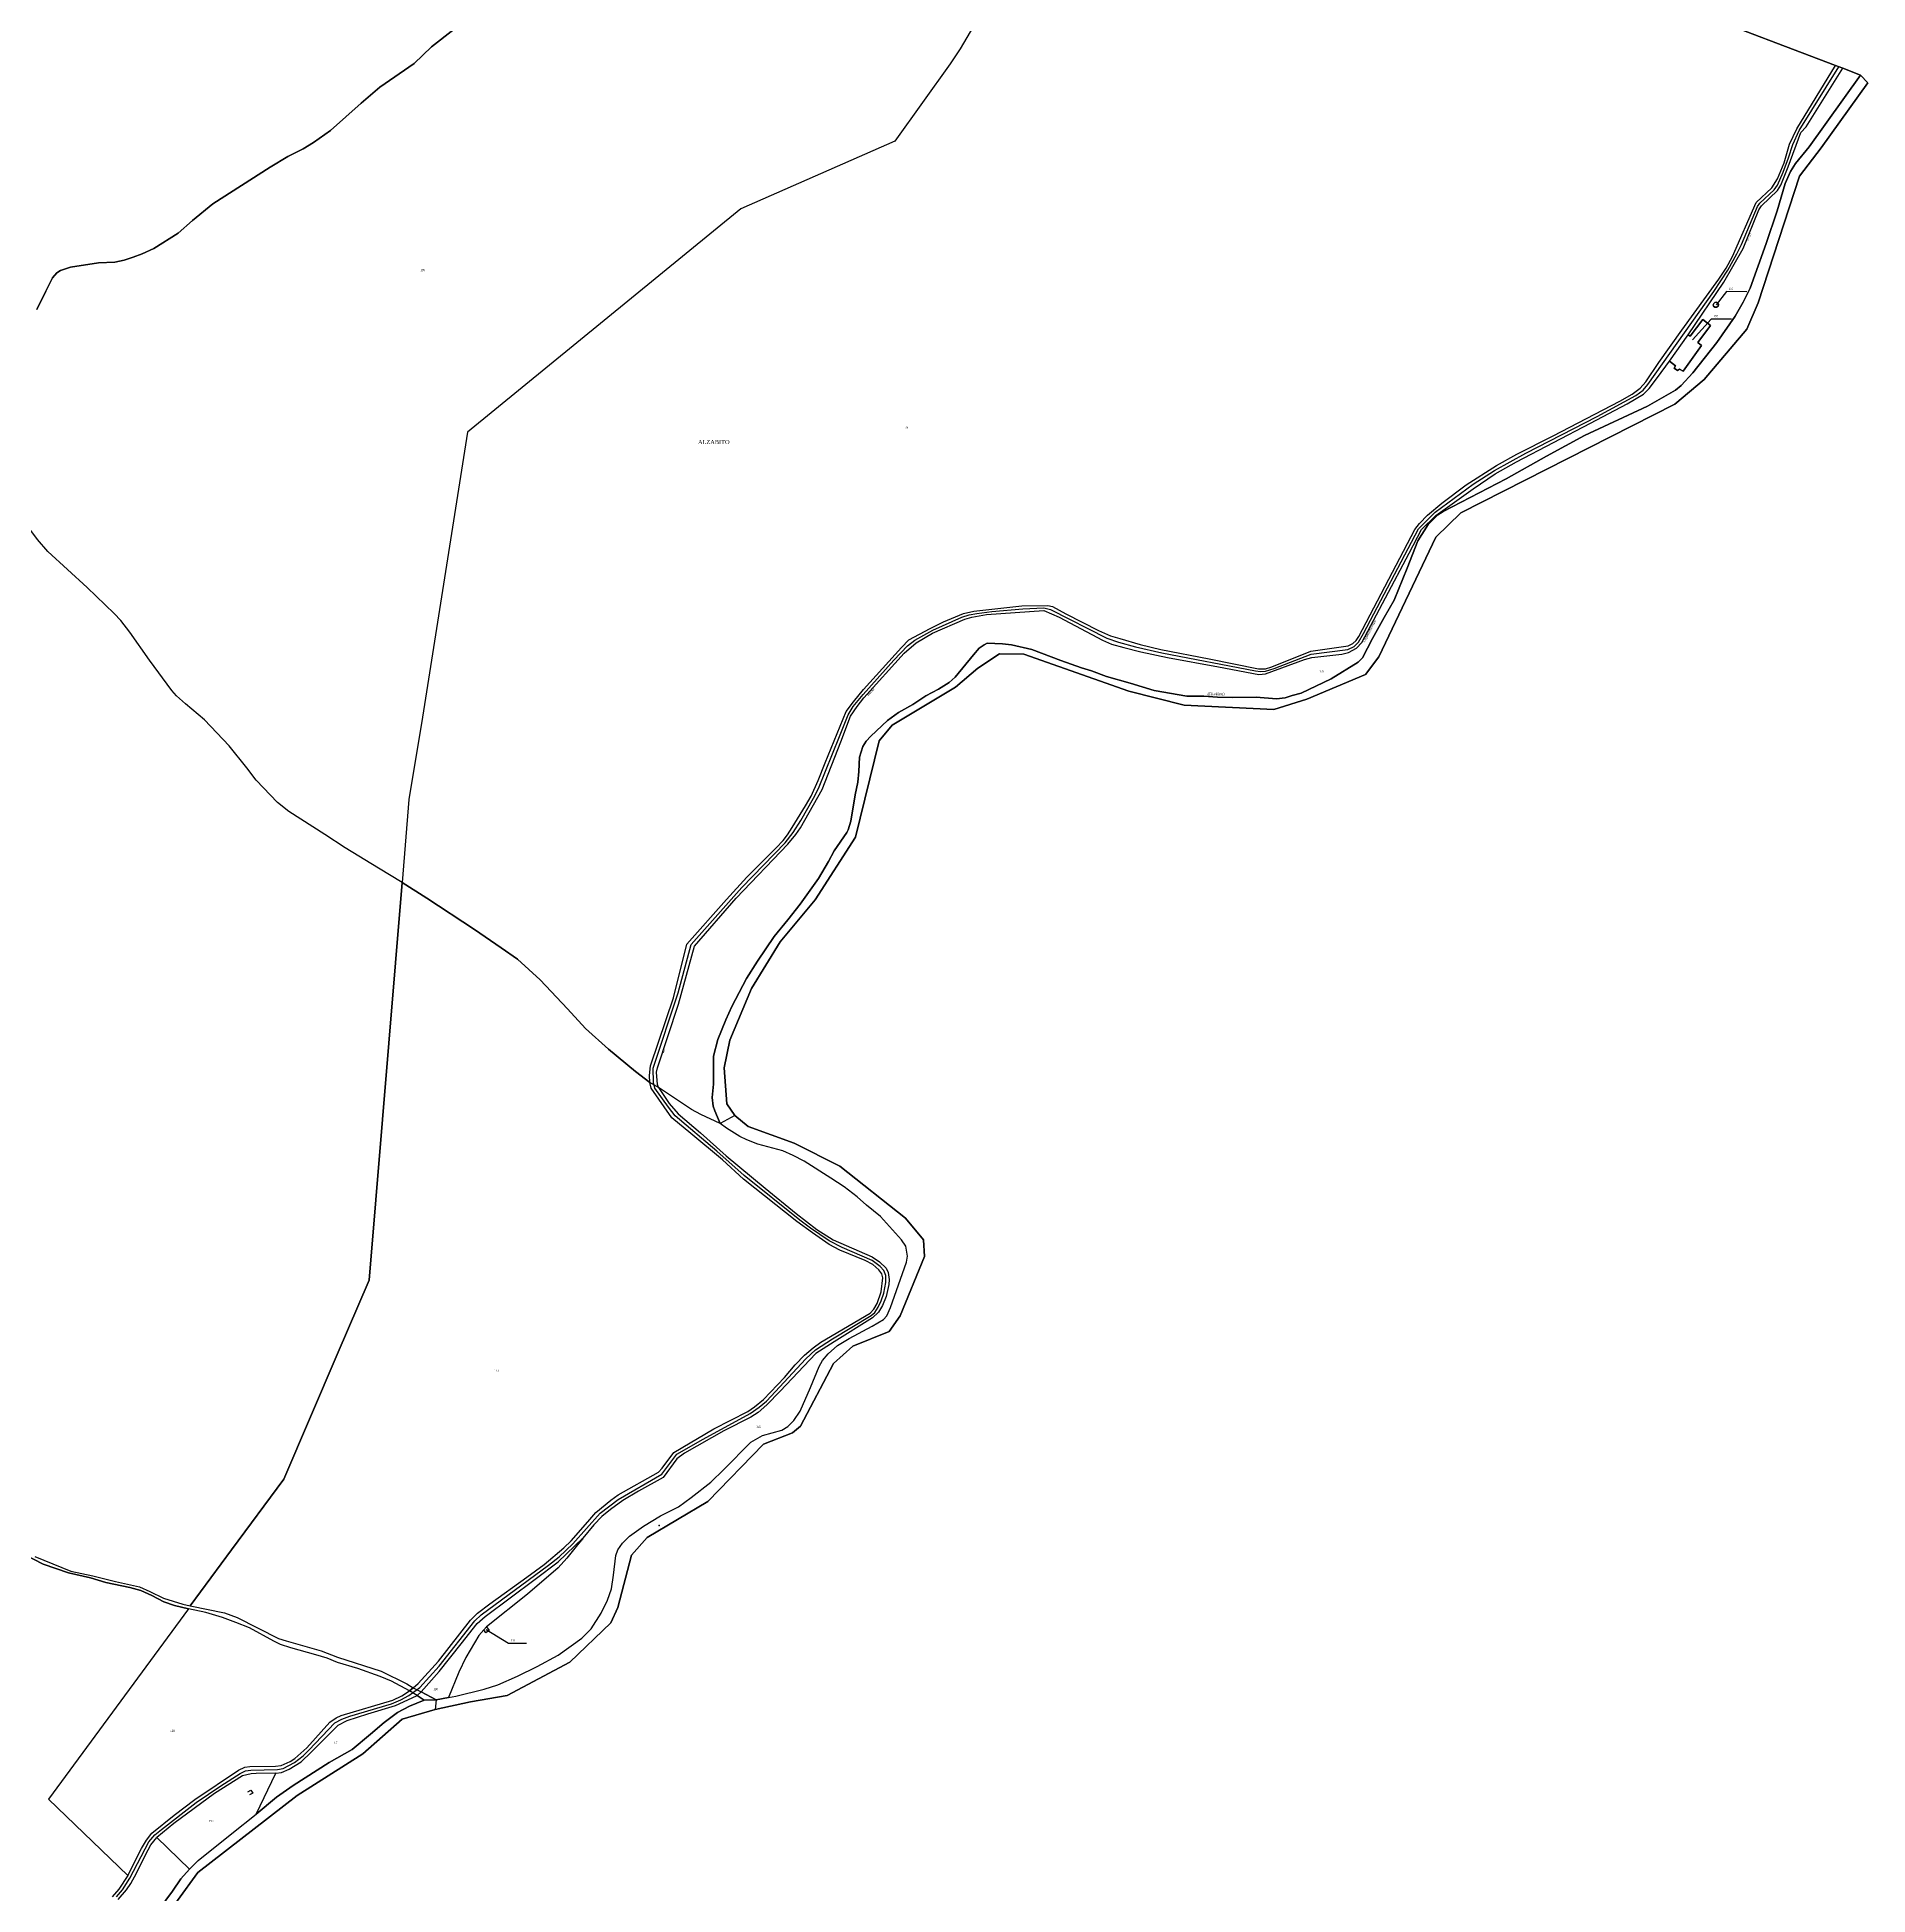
# Model space of a CAD drawing. Extents: x 1189447 to 1205702, y 6141591 to 6152844.
# Drawn here: x 1203930 to 1205702, y 6149988 to 6151785 of the extents above; entities that cross this region are included whole.
import ezdxf

# ---------------------------------------------------------------- set-up
doc = ezdxf.new("R2010")
doc.units = 0
doc.linetypes.add('CONTINU', pattern=[0])
doc.layers.get('0').update_dxf_attribs({"linetype": 'CONTINU'})
for name, color, linetype in [('1FLECHEFL', 7, 'CONTINU'), ('1LIEUDIT', 7, 'CONTINU'), ('1PARCELLE', 7, 'CONTINU'), ('1SECTION', 7, 'CONTINU'), ('1SUBDSECT', 7, 'CONTINU'), ('1TRONFLUV', 7, 'CONTINU'), ('1TROUPARCELLE', 7, 'CONTINU'), ('1ZONCOMM', 7, 'CONTINU'), ('3BATIDUR', 7, 'CONTINU'), ('3FISCLINE', 7, 'CONTINUOUS'), ('3FLECHEPAR', 7, 'CONTINU'), ('3LIEUDITTEX', 7, 'CONTINU'), ('3PARCELLETEX', 7, 'CONTINU'), ('3PONT', 7, 'CONTINU'), ('3TRONFLUVTEX', 7, 'CONTINU'), ('3ZONCOMMTEX', 7, 'CONTINU')]:
    doc.layers.add(name, color=color, linetype=linetype)
doc.styles.get("Standard").update_dxf_attribs({"font": 'Times New Roman'})

# ---------------------------------------------------------------- blocks, each defined once
blk = doc.blocks.new('FLECHRU1')
blk.add_point((0, 0))

msp = doc.modelspace()

# ---------------------------------------------------------------- linework, layer by layer
at = {"layer": '1LIEUDIT'}
for points in [[(1205534.59, 6151809.29), (1205670.36, 6151757.74), (1205677.59, 6151755.09), (1205694.48, 6151748.25), (1205701.75, 6151740.97), (1205656.54, 6151677.95), (1205635.51, 6151650.43), (1205595.62, 6151527.92), (1205584.74, 6151502.65), (1205543.43, 6151453.86), (1205515.02, 6151430.04), (1205307.69, 6151324.88), (1205283.7, 6151301.34), (1205228.43, 6151185.36), (1205215.52, 6151168.47), (1205158.9, 6151144.45), (1205126.95, 6151134.5), (1205040.22, 6151138.61), (1204986.38, 6151152.32), (1204884.96, 6151188), (1204861.4, 6151188.44), (1204840.28, 6151174.41), (1204818.81, 6151156.23), (1204757.63, 6151119.36), (1204744.93, 6151104.3), (1204722.03, 6151010.93), (1204682.9, 6150950.33), (1204649.05, 6150909.84), (1204621.37, 6150864.63), (1204600.35, 6150814.47), (1204594.91, 6150787.85), (1204597.35, 6150752.96), (1204605.22, 6150741.67), (1204591.02, 6150734.13), (1204591.02, 6150734.13), (1204572.42, 6150742.66), (1204563.35, 6150747.57), (1204531.37, 6150768.95), (1204523.07, 6150773.78), (1204508.99, 6150784.33), (1204482.84, 6150806.06), (1204460.77, 6150825.93), (1204443.37, 6150845.08), (1204416.9, 6150873.13), (1204394.74, 6150892.98), (1204379.23, 6150903.85), (1204353.16, 6150921.67), (1204307.25, 6150951.97), (1204283.39, 6150967.26), (1204260.49, 6150981.01), (1204228.17, 6151000.66), (1204208.53, 6151013.7), (1204173.73, 6151035.73), (1204162.66, 6151044.72), (1204141.97, 6151066.1), (1204132.97, 6151078.25), (1204115.9, 6151099.36), (1204091.99, 6151124.69), (1204073.65, 6151140.15), (1204064.94, 6151147.8), (1204060.37, 6151152.82), (1204038.75, 6151182.32), (1204019.7, 6151209.33), (1204011.1, 6151220.56), (1204004.47, 6151227.44), (1203978.39, 6151252.74), (1203940.21, 6151287.37), (1203930.51, 6151299), (1203908.72, 6151328.21)], [(1203929.6, 6151521.55), (1203938.35, 6151539.23), (1203944.93, 6151552.25), (1203949.08, 6151557.15), (1203952.7, 6151559.27), (1203962.21, 6151562.42), (1203989.44, 6151566.86), (1204005.34, 6151567.49), (1204014.18, 6151569.41), (1204022.82, 6151572.14), (1204031.65, 6151575.47), (1204042.95, 6151580.66), (1204066.62, 6151595.44), (1204080.35, 6151607.69), (1204100.14, 6151623.85), (1204155.53, 6151659.37), (1204172.61, 6151669.63), (1204187.38, 6151676.9), (1204197.55, 6151683.09), (1204213.82, 6151694.78), (1204243.74, 6151721.28), (1204261.55, 6151736.57), (1204295.02, 6151759.59), (1204311.51, 6151775.61), (1204333.56, 6151792.76)], [(1203927.78, 6150314.91), (1203962.7, 6150300.88), (1203983.94, 6150296.29), (1204005.81, 6150290.85), (1204029.16, 6150285.61), (1204039.22, 6150281.32), (1204052.32, 6150274.69), (1204071.06, 6150268.9), (1204078.24, 6150267.22), (1204111.49, 6150260.54), (1204123.43, 6150256.06), (1204163.45, 6150235.86), (1204170.87, 6150233.4), (1204204.91, 6150223.75), (1204220.73, 6150217.55), (1204263.08, 6150204.01), (1204287.79, 6150191.88), (1204293.87, 6150188.1), (1204301.68, 6150184.03), (1204316.33, 6150176.22), (1204316.33, 6150176.22), (1204315.06, 6150167.13), (1204349.48, 6150174.29), (1204384.76, 6150180.64), (1204445.42, 6150212.93), (1204485.3, 6150250.74), (1204491.97, 6150265.69), (1204505.1, 6150316.34), (1204520.3, 6150333.32), (1204579.24, 6150368.28), (1204632.91, 6150423.58), (1204661.1, 6150434.57), (1204668.93, 6150441), (1204700.72, 6150501.79), (1204719.33, 6150518.68), (1204754.68, 6150532.88), (1204765.31, 6150547.8), (1204788.86, 6150605.25), (1204787.74, 6150621.58), (1204770.31, 6150642.36), (1204706.76, 6150692.57), (1204662.49, 6150715.06), (1204617.98, 6150731.18), (1204605.22, 6150741.67), (1204591.02, 6150734.13), (1204572.42, 6150742.66), (1204563.35, 6150747.57), (1204531.37, 6150768.95), (1204523.07, 6150773.78), (1204508.99, 6150784.33), (1204482.84, 6150806.06), (1204460.77, 6150825.93), (1204443.37, 6150845.08), (1204416.9, 6150873.13), (1204394.74, 6150892.98), (1204379.23, 6150903.85), (1204353.16, 6150921.67), (1204307.25, 6150951.97), (1204283.39, 6150967.26), (1204260.49, 6150981.01), (1204228.17, 6151000.66), (1204208.53, 6151013.7), (1204173.73, 6151035.73), (1204162.66, 6151044.72), (1204141.97, 6151066.1), (1204132.97, 6151078.25), (1204115.9, 6151099.36), (1204091.99, 6151124.69), (1204073.65, 6151140.15), (1204064.94, 6151147.8), (1204060.37, 6151152.82), (1204038.75, 6151182.32), (1204019.7, 6151209.33), (1204011.1, 6151220.56), (1204004.47, 6151227.44), (1203978.39, 6151252.74), (1203940.21, 6151287.37), (1203930.51, 6151299), (1203908.72, 6151328.21)], [(1203927.78, 6150314.91), (1203962.7, 6150300.88), (1203983.94, 6150296.29), (1204005.81, 6150290.85), (1204029.16, 6150285.61), (1204039.22, 6150281.32), (1204052.32, 6150274.69), (1204071.06, 6150268.9), (1204078.24, 6150267.22), (1204111.49, 6150260.54), (1204123.43, 6150256.06), (1204163.45, 6150235.86), (1204170.87, 6150233.4), (1204204.91, 6150223.75), (1204220.73, 6150217.55), (1204263.08, 6150204.01), (1204287.79, 6150191.88), (1204293.87, 6150188.1), (1204301.68, 6150184.03), (1204316.33, 6150176.22), (1204316.33, 6150176.22), (1204315.06, 6150167.13), (1204283.25, 6150157.64), (1204245.06, 6150124.14), (1204181.77, 6150083.79), (1204085.47, 6150009.25), (1204046.08, 6149954.98)]]:
    msp.add_lwpolyline(points, dxfattribs=at)
at = {"layer": '1PARCELLE'}
for points in [[(1204968.94, 6152021.09), (1204823.14, 6151773.76), (1204813.72, 6151759.15), (1204760.09, 6151684.35), (1204611.11, 6151618.96), (1204346.46, 6151402.85), (1204302.83, 6151126.98), (1204289.81, 6151047.4), (1204283.39, 6150967.26), (1204260.49, 6150981.01), (1204228.17, 6151000.66), (1204208.53, 6151013.7), (1204173.73, 6151035.73), (1204162.66, 6151044.72), (1204141.97, 6151066.1), (1204132.97, 6151078.25), (1204115.9, 6151099.36), (1204091.99, 6151124.69), (1204073.65, 6151140.15), (1204064.94, 6151147.8), (1204060.37, 6151152.82), (1204038.75, 6151182.32), (1204019.7, 6151209.33), (1204011.1, 6151220.56), (1204004.47, 6151227.44), (1203978.39, 6151252.74), (1203940.21, 6151287.37), (1203930.51, 6151299), (1203908.72, 6151328.21)], [(1204968.94, 6152021.09), (1204823.14, 6151773.76), (1204813.72, 6151759.15), (1204760.09, 6151684.35), (1204611.11, 6151618.96), (1204346.46, 6151402.85), (1204302.83, 6151126.98), (1204289.81, 6151047.4), (1204283.39, 6150967.26), (1204307.25, 6150951.97), (1204353.16, 6150921.67), (1204379.23, 6150903.85), (1204394.74, 6150892.98), (1204416.9, 6150873.13), (1204443.37, 6150845.08), (1204460.77, 6150825.93), (1204482.84, 6150806.06), (1204508.99, 6150784.33), (1204523.07, 6150773.78), (1204522.57, 6150780.56), (1204523.69, 6150789.74), (1204531.35, 6150812.81), (1204545.86, 6150855.51), (1204558.93, 6150907.53), (1204597.07, 6150950.76), (1204616.89, 6150972.3), (1204645.15, 6151000.77), (1204651.91, 6151007.8), (1204656.16, 6151013.27), (1204660.87, 6151020.28), (1204673.63, 6151041.32), (1204678.99, 6151050.82), (1204685.72, 6151065.79), (1204692.68, 6151082.9), (1204712.88, 6151132.52), (1204720.01, 6151142), (1204729.87, 6151153.75), (1204766.44, 6151194.66), (1204773.76, 6151201.84), (1204794.17, 6151212.91), (1204807.09, 6151219.52), (1204826.39, 6151227.5), (1204836.66, 6151229.69), (1204859.74, 6151232.25), (1204883.02, 6151234.87), (1204908, 6151235.08), (1204912.67, 6151234.14), (1204925.66, 6151227.22), (1204957.28, 6151210.87), (1204968.9, 6151205.79), (1204977.7, 6151203.18), (1204997.46, 6151197.37), (1205017.64, 6151192.58), (1205064.2, 6151183.42), (1205111.95, 6151174), (1205118.72, 6151174.01), (1205124.79, 6151175.97), (1205162.6, 6151190.91), (1205198.71, 6151196.09), (1205203.45, 6151198.28), (1205206.46, 6151201.17), (1205209.25, 6151205.3), (1205263.46, 6151308.86), (1205267.93, 6151314.59), (1205275.58, 6151322.6), (1205289.38, 6151334.09), (1205312.9, 6151352.02), (1205342.27, 6151370.52), (1205362.06, 6151381.5), (1205397.05, 6151399.49), (1205461.74, 6151432.84), (1205473.7, 6151439.72), (1205481.35, 6151445.52), (1205486.79, 6151451.73), (1205499.43, 6151470.18), (1205521.83, 6151501.72), (1205557.5, 6151550.99), (1205564.49, 6151561.61), (1205570.84, 6151572.72), (1205593.51, 6151624.94), (1205608.89, 6151639.17), (1205614.34, 6151647.87), (1205620.67, 6151663.37), (1205625.81, 6151681.67), (1205633.09, 6151696.24), (1205670.36, 6151757.74), (1205534.59, 6151809.29)], [(1203929.6, 6151521.55), (1203938.35, 6151539.23), (1203944.93, 6151552.25), (1203949.08, 6151557.15), (1203952.7, 6151559.27), (1203962.21, 6151562.42), (1203989.44, 6151566.86), (1204005.34, 6151567.49), (1204014.18, 6151569.41), (1204022.82, 6151572.14), (1204031.65, 6151575.47), (1204042.95, 6151580.66), (1204066.62, 6151595.44), (1204080.35, 6151607.69), (1204100.14, 6151623.85), (1204155.53, 6151659.37), (1204172.61, 6151669.63), (1204187.38, 6151676.9), (1204197.55, 6151683.09), (1204213.82, 6151694.78), (1204243.74, 6151721.28), (1204261.55, 6151736.57), (1204295.02, 6151759.59), (1204311.51, 6151775.61), (1204333.56, 6151792.76)], [(1203927.78, 6150314.91), (1203962.7, 6150300.88), (1203983.94, 6150296.29), (1204005.81, 6150290.85), (1204029.16, 6150285.61), (1204039.22, 6150281.32), (1204052.32, 6150274.69), (1204071.06, 6150268.9), (1204078.24, 6150267.22), (1204118.18, 6150321.53), (1204168.62, 6150390.02), (1204220.47, 6150510.35), (1204251.41, 6150582.39), (1204283.39, 6150967.26), (1204283.39, 6150967.26), (1204260.49, 6150981.01), (1204228.17, 6151000.66), (1204208.53, 6151013.7), (1204173.73, 6151035.73), (1204162.66, 6151044.72), (1204141.97, 6151066.1), (1204132.97, 6151078.25), (1204115.9, 6151099.36), (1204091.99, 6151124.69), (1204073.65, 6151140.15), (1204064.94, 6151147.8), (1204060.37, 6151152.82), (1204038.75, 6151182.32), (1204019.7, 6151209.33), (1204011.1, 6151220.56), (1204004.47, 6151227.44), (1203978.39, 6151252.74), (1203940.21, 6151287.37), (1203930.51, 6151299), (1203908.72, 6151328.21)], [(1203917.01, 6150317.35), (1203935.96, 6150307.56), (1203960.33, 6150299.13), (1203981.51, 6150294.32), (1203996.34, 6150289.94), (1204019.57, 6150284.93), (1204030.25, 6150282.16), (1204040.9, 6150277.43), (1204052.6, 6150271.19), (1204062.83, 6150267.67), (1204076.49, 6150264.5), (1203941.16, 6150080.2), (1204017.64, 6150006.24), (1204009.14, 6149993.01), (1204002.56, 6149985.62)], [(1204008.53, 6149983.07), (1204016.4, 6149992.42), (1204020.65, 6149998.68), (1204026.29, 6150008.58), (1204034.84, 6150026.29), (1204040, 6150036.03), (1204045.69, 6150043.18), (1204045.69, 6150043.18), (1204077.4, 6150012.39), (1204069.05, 6150003.24), (1204060.94, 6149991.23), (1204048.23, 6149973.78)]]:
    msp.add_lwpolyline(points, dxfattribs=at)
for points in [[(1204572.42, 6150742.66), (1204563.35, 6150747.57), (1204531.37, 6150768.95), (1204530.37, 6150771.77), (1204529.52, 6150783.7), (1204530.24, 6150787.95), (1204550.67, 6150849.42), (1204566.3, 6150905.46), (1204606.36, 6150951.89), (1204656.4, 6151004.1), (1204664.23, 6151013.61), (1204668.63, 6151020.03), (1204689.85, 6151056.99), (1204707.69, 6151103.4), (1204717.24, 6151128.08), (1204723.57, 6151137.57), (1204730, 6151145.93), (1204769.13, 6151189.14), (1204780.67, 6151199.03), (1204796.68, 6151208.45), (1204827.73, 6151221.96), (1204834.55, 6151223.9), (1204848.71, 6151226.38), (1204904.29, 6151230.23), (1204919.06, 6151223.91), (1204960.99, 6151201.59), (1204969.74, 6151197.82), (1204981.8, 6151194.49), (1204997.99, 6151190.45), (1205023.99, 6151184.9), (1205073.24, 6151175.82), (1205112.22, 6151168.53), (1205118.8, 6151168.94), (1205156.64, 6151182.77), (1205163.66, 6151184.92), (1205192.62, 6151188.2), (1205199.18, 6151189.55), (1205206.93, 6151194.04), (1205211.97, 6151199.34), (1205257.94, 6151285.87), (1205269.66, 6151308.63), (1205283.72, 6151322.39), (1205319.68, 6151348.16), (1205341.01, 6151362.66), (1205361.77, 6151374.23), (1205433.2, 6151411.49), (1205468.94, 6151430.29), (1205484.69, 6151439.59), (1205489.98, 6151445.02), (1205498.03, 6151455.69), (1205509.7, 6151471.59), (1205515.46, 6151467.06), (1205514.39, 6151464.82), (1205517.47, 6151462.68), (1205519.51, 6151463.86), (1205523.02, 6151462.04), (1205540.79, 6151486.61), (1205537.35, 6151489.71), (1205549.35, 6151506.14), (1205541.93, 6151511.85), (1205529.87, 6151495.92), (1205527.92, 6151497.07), (1205562.41, 6151548.02), (1205580.95, 6151580.67), (1205596.08, 6151618.03), (1205598.86, 6151621.75), (1205614.25, 6151636.58), (1205617.47, 6151641.75), (1205624.5, 6151659.47), (1205637.01, 6151692.76), (1205641.9, 6151698.42), (1205677.59, 6151755.09), (1205694.48, 6151748.25), (1205645.1, 6151678.93), (1205631.77, 6151662.9), (1205626.84, 6151655.08), (1205621.75, 6151643.53), (1205613.93, 6151616.97), (1205603.2, 6151585.39), (1205587.73, 6151542.3), (1205581.2, 6151528.61), (1205573.35, 6151515.05), (1205555.64, 6151489.54), (1205532.42, 6151460.36), (1205520.96, 6151448.04), (1205515.66, 6151443.59), (1205488.52, 6151428.05), (1205427.55, 6151399.78), (1205390.89, 6151379.62), (1205351.75, 6151357.8), (1205290.6, 6151325.97), (1205285.52, 6151322.87), (1205276.25, 6151313.49), (1205266.14, 6151297.89), (1205255.92, 6151271.38), (1205243.47, 6151240.2), (1205233.58, 6151223.47), (1205222.42, 6151203.2), (1205212.69, 6151184.52), (1205208.32, 6151180.45), (1205182.19, 6151164.2), (1205153.43, 6151150.3), (1205144.59, 6151148.06), (1205137.69, 6151145.75), (1205129.52, 6151144.96), (1205109.63, 6151146.56), (1205086.45, 6151146.03), (1205072.37, 6151146.38), (1205058.99, 6151147.45), (1205042.81, 6151147.39), (1205010.95, 6151153.07), (1204987.69, 6151159.91), (1204964.85, 6151166.43), (1204950.49, 6151171.92), (1204940.77, 6151174.98), (1204920.66, 6151181.98), (1204892.5, 6151192.69), (1204873.14, 6151197.09), (1204864.16, 6151198.1), (1204849.46, 6151198.62), (1204846.38, 6151197.18), (1204841.81, 6151193.9), (1204836.23, 6151187.43), (1204818.44, 6151165.69), (1204812.68, 6151160.65), (1204802.27, 6151154.15), (1204790.09, 6151147.64), (1204777.59, 6151139.53), (1204763.67, 6151131.61), (1204752.9, 6151123.84), (1204736.72, 6151108.84), (1204732.43, 6151103.82), (1204729.02, 6151098.67), (1204725.93, 6151088.44), (1204725.21, 6151074.57), (1204724.41, 6151064.1), (1204721.8, 6151051.97), (1204717.39, 6151026.57), (1204715.03, 6151018.27), (1204713.67, 6151015.38), (1204701.46, 6150997.9), (1204695.72, 6150987.48), (1204686.17, 6150971.07), (1204668.59, 6150946.26), (1204656.4, 6150931.18), (1204643.32, 6150914.9), (1204627.05, 6150891.05), (1204616.58, 6150874.36), (1204602.35, 6150847.05), (1204596.48, 6150834.2), (1204588.79, 6150815.14), (1204584.6, 6150799.21), (1204584.48, 6150771.9), (1204583.42, 6150759.02), (1204584.26, 6150750.71), (1204585.73, 6150746.33), (1204591.02, 6150734.13), (1204572.42, 6150742.66)], [(1205553.6, 6151528.31), (1205552.54, 6151527.41), (1205552.17, 6151526.06), (1205552.48, 6151524.87), (1205553.58, 6151523.83), (1205555.17, 6151523.67), (1205556.82, 6151524.72), (1205557.13, 6151526.4), (1205556.38, 6151527.89), (1205555.09, 6151528.54), (1205553.6, 6151528.31)], [(1205527.92, 6151497.07), (1205529.87, 6151495.92), (1205541.93, 6151511.85), (1205549.35, 6151506.14), (1205537.35, 6151489.71), (1205540.79, 6151486.61), (1205523.02, 6151462.04), (1205519.51, 6151463.86), (1205517.47, 6151462.68), (1205514.39, 6151464.82), (1205515.46, 6151467.06), (1205509.7, 6151471.59), (1205527.92, 6151497.07)], [(1204283.39, 6150967.26), (1204251.41, 6150582.39), (1204220.47, 6150510.35), (1204168.62, 6150390.02), (1204118.18, 6150321.53), (1204078.24, 6150267.22), (1204111.49, 6150260.54), (1204123.43, 6150256.06), (1204163.45, 6150235.86), (1204170.87, 6150233.4), (1204204.91, 6150223.75), (1204220.73, 6150217.55), (1204263.08, 6150204.01), (1204287.79, 6150191.88), (1204293.87, 6150188.1), (1204298.64, 6150192.2), (1204318.54, 6150213.76), (1204349.44, 6150253.55), (1204356.05, 6150260.24), (1204368.02, 6150269.32), (1204403.99, 6150295.04), (1204420.71, 6150307.15), (1204439.58, 6150323.54), (1204446.83, 6150330.34), (1204463.11, 6150348.62), (1204470.85, 6150357.76), (1204485.2, 6150369.4), (1204492.38, 6150374.59), (1204531.48, 6150396.65), (1204534.93, 6150400.47), (1204546.28, 6150415.78), (1204585.01, 6150438.47), (1204617.66, 6150455.35), (1204624.32, 6150459.83), (1204632.99, 6150466.79), (1204653.22, 6150488.12), (1204663.72, 6150500.47), (1204672.75, 6150509.75), (1204680.96, 6150516.89), (1204688.39, 6150522.33), (1204736.09, 6150550.4), (1204739.82, 6150554.22), (1204742.86, 6150559.82), (1204746.91, 6150571), (1204748.46, 6150584.54), (1204747.51, 6150588.65), (1204744.72, 6150592.43), (1204738.8, 6150597.41), (1204731.48, 6150601.3), (1204706.91, 6150611.36), (1204696.56, 6150617.04), (1204680.42, 6150628.07), (1204665.13, 6150639.26), (1204613.64, 6150680.19), (1204593.44, 6150698.77), (1204562.69, 6150724.46), (1204544.4, 6150739.5), (1204524.13, 6150768.28), (1204523.07, 6150773.78), (1204508.99, 6150784.33), (1204482.84, 6150806.06), (1204460.77, 6150825.93), (1204443.37, 6150845.08), (1204416.9, 6150873.13), (1204394.74, 6150892.98), (1204379.23, 6150903.85), (1204353.16, 6150921.67), (1204307.25, 6150951.97), (1204283.39, 6150967.26)], [(1204362.27, 6150244.2), (1204357.55, 6150238.51), (1204344.9, 6150217.26), (1204338.15, 6150202.99), (1204328.13, 6150178.58), (1204335.12, 6150179.94), (1204362.61, 6150186.78), (1204375.81, 6150190.87), (1204394.82, 6150199.15), (1204414.01, 6150208.48), (1204434.37, 6150219.6), (1204457.05, 6150236.16), (1204466.24, 6150245.08), (1204475.87, 6150260.31), (1204482.04, 6150272.65), (1204485.71, 6150283.8), (1204487.7, 6150296.86), (1204490.01, 6150316.16), (1204492.03, 6150321.61), (1204496.47, 6150327.92), (1204503.26, 6150334.69), (1204516.69, 6150344.36), (1204533.22, 6150354.45), (1204550.62, 6150363.15), (1204562.89, 6150372.04), (1204582, 6150387.12), (1204594.7, 6150399.21), (1204620.8, 6150425.79), (1204631.88, 6150432.08), (1204650.79, 6150437.33), (1204656.56, 6150440.66), (1204662.35, 6150446.68), (1204668.59, 6150455.51), (1204678.61, 6150478.67), (1204686.75, 6150498.73), (1204689.92, 6150504.76), (1204695.61, 6150511.13), (1204704.7, 6150519.32), (1204715.72, 6150526.04), (1204738.09, 6150537.91), (1204749.19, 6150544.42), (1204752.46, 6150548.04), (1204755.96, 6150556.1), (1204771.27, 6150599.66), (1204772.27, 6150605.74), (1204770.56, 6150615.18), (1204766.68, 6150621.46), (1204746.23, 6150643.93), (1204732.7, 6150654.87), (1204723.69, 6150662.93), (1204711.16, 6150672.6), (1204698.18, 6150680.94), (1204672.46, 6150697.41), (1204661.68, 6150703.16), (1204651.64, 6150707.42), (1204627.46, 6150713.87), (1204616.8, 6150718.14), (1204610.07, 6150721.35), (1204597.14, 6150729.61), (1204591.02, 6150734.13), (1204572.42, 6150742.66), (1204563.35, 6150747.57), (1204531.37, 6150768.95), (1204534.47, 6150763.95), (1204541.81, 6150753.48), (1204550.29, 6150743.33), (1204571.92, 6150725.1), (1204596.81, 6150702.61), (1204634.47, 6150671.53), (1204664.58, 6150646.79), (1204684.7, 6150631.51), (1204700.43, 6150621.43), (1204738.11, 6150604.96), (1204745.18, 6150599.98), (1204751.71, 6150594.14), (1204753.56, 6150589.72), (1204754.57, 6150583.19), (1204754.4, 6150578.19), (1204751.63, 6150566.58), (1204748.14, 6150557.76), (1204744.29, 6150551.45), (1204738.59, 6150545.98), (1204701.46, 6150522.88), (1204683.6, 6150511.36), (1204648.95, 6150475.13), (1204636.08, 6150461.76), (1204627.71, 6150454.33), (1204620.78, 6150449.82), (1204594.7, 6150436.53), (1204556.55, 6150414.95), (1204549.08, 6150409.48), (1204535.93, 6150391.41), (1204511.95, 6150378.26), (1204496.88, 6150369.21), (1204484.75, 6150360.5), (1204476.66, 6150353.75), (1204468.91, 6150345.63), (1204458.08, 6150332.76), (1204442.68, 6150313.53), (1204434.2, 6150303.93), (1204404.49, 6150278.68), (1204364.99, 6150246.94), (1204367.38, 6150243.36), (1204364.1, 6150241.3), (1204362.27, 6150244.2)], [(1204362.27, 6150244.2), (1204357.55, 6150238.51), (1204344.9, 6150217.26), (1204338.15, 6150202.99), (1204328.13, 6150178.58), (1204316.33, 6150176.22), (1204301.68, 6150184.03), (1204319.13, 6150203.72), (1204340.37, 6150230.66), (1204355.98, 6150250.2), (1204363.65, 6150257.14), (1204411.93, 6150293.06), (1204434.09, 6150309.78), (1204458.08, 6150332.76), (1204442.68, 6150313.53), (1204434.2, 6150303.93), (1204404.49, 6150278.68), (1204364.99, 6150246.94), (1204362.27, 6150244.2)], [(1204076.49, 6150264.5), (1203941.16, 6150080.2), (1204017.64, 6150006.24), (1204031.16, 6150032.51), (1204035.69, 6150040.51), (1204041.08, 6150047.28), (1204062.58, 6150064.63), (1204082.63, 6150079.92), (1204124.96, 6150108.32), (1204131.1, 6150111.23), (1204135.94, 6150111.89), (1204160.77, 6150112.04), (1204166.1, 6150112.83), (1204174.79, 6150116.69), (1204179.32, 6150119.46), (1204191.06, 6150129.78), (1204213.24, 6150154.61), (1204219.55, 6150159.05), (1204224.3, 6150161.11), (1204274.15, 6150176.09), (1204282.85, 6150180.23), (1204290.3, 6150184.92), (1204272.84, 6150194.26), (1204261.87, 6150198.84), (1204240.33, 6150206.83), (1204220.67, 6150212.62), (1204210.6, 6150216.52), (1204199.68, 6150220.05), (1204175.38, 6150226.55), (1204165.5, 6150229.94), (1204159.16, 6150233.07), (1204135.47, 6150245.88), (1204122.44, 6150251.24), (1204109.29, 6150255.98), (1204093.27, 6150260.93), (1204076.49, 6150264.5)], [(1204362.27, 6150244.2), (1204364.99, 6150246.94), (1204367.38, 6150243.36), (1204364.1, 6150241.3), (1204362.27, 6150244.2)], [(1204141.97, 6150065.66), (1204161.1, 6150105.35), (1204166.43, 6150106.16), (1204174.06, 6150109.33), (1204185.37, 6150116.36), (1204195.24, 6150125.59), (1204221.27, 6150151.93), (1204229.93, 6150156.44), (1204250.18, 6150162.69), (1204276.92, 6150170.94), (1204288.86, 6150176.4), (1204297.76, 6150180.7), (1204304.67, 6150176), (1204290.37, 6150170.18), (1204278.91, 6150164.04), (1204265.8, 6150154.38), (1204252.6, 6150143.11), (1204234.73, 6150128.41), (1204212.68, 6150115.86), (1204177.88, 6150093.43), (1204161.8, 6150082.21), (1204141.97, 6150065.66)], [(1204045.69, 6150043.18), (1204077.4, 6150012.39), (1204085.92, 6150021.06), (1204118.54, 6150047.01), (1204141.97, 6150065.66), (1204161.1, 6150105.35), (1204141.92, 6150105.21), (1204137.25, 6150104.83), (1204128.81, 6150102.71), (1204101.55, 6150085.85), (1204062.29, 6150056.61), (1204045.69, 6150043.18)]]:
    msp.add_lwpolyline(points, close=True, dxfattribs=at)
at = {"layer": '1SECTION'}
msp.add_lwpolyline([(1204046.08, 6149954.98), (1204085.47, 6150009.25), (1204181.77, 6150083.79), (1204245.06, 6150124.14), (1204283.25, 6150157.64), (1204315.06, 6150167.13), (1204349.48, 6150174.29), (1204384.76, 6150180.64), (1204445.42, 6150212.93), (1204485.3, 6150250.74), (1204491.97, 6150265.69), (1204505.1, 6150316.34), (1204520.3, 6150333.32), (1204579.24, 6150368.28), (1204632.91, 6150423.58), (1204661.1, 6150434.57), (1204668.93, 6150441), (1204700.72, 6150501.79), (1204719.33, 6150518.68), (1204754.68, 6150532.88), (1204765.31, 6150547.8), (1204788.86, 6150605.25), (1204787.74, 6150621.58), (1204770.31, 6150642.36), (1204706.76, 6150692.57), (1204662.49, 6150715.06), (1204617.98, 6150731.18), (1204605.22, 6150741.67), (1204597.35, 6150752.96), (1204594.91, 6150787.85), (1204600.35, 6150814.47), (1204621.37, 6150864.63), (1204649.05, 6150909.84), (1204682.9, 6150950.33), (1204722.03, 6151010.93), (1204744.93, 6151104.3), (1204757.63, 6151119.36), (1204818.81, 6151156.23), (1204840.28, 6151174.41), (1204861.4, 6151188.44), (1204884.96, 6151188), (1204986.38, 6151152.32), (1205040.22, 6151138.61), (1205126.95, 6151134.5), (1205158.9, 6151144.45), (1205215.52, 6151168.47), (1205228.43, 6151185.36), (1205283.7, 6151301.34), (1205307.69, 6151324.88), (1205515.02, 6151430.04), (1205543.43, 6151453.86), (1205584.74, 6151502.65), (1205595.62, 6151527.92), (1205635.51, 6151650.43), (1205656.54, 6151677.95), (1205701.75, 6151740.97), (1205694.48, 6151748.25), (1205677.59, 6151755.09), (1205670.36, 6151757.74), (1205534.59, 6151809.29)], dxfattribs=at)
at = {"layer": '1SUBDSECT'}
for points in [[(1204046.08, 6149954.98), (1204085.47, 6150009.25), (1204181.77, 6150083.79), (1204245.06, 6150124.14), (1204283.25, 6150157.64), (1204315.06, 6150167.13), (1204349.48, 6150174.29), (1204384.76, 6150180.64), (1204445.42, 6150212.93), (1204485.3, 6150250.74), (1204491.97, 6150265.69), (1204505.1, 6150316.34), (1204520.3, 6150333.32), (1204579.24, 6150368.28), (1204632.91, 6150423.58), (1204661.1, 6150434.57), (1204668.93, 6150441), (1204700.72, 6150501.79), (1204719.33, 6150518.68), (1204754.68, 6150532.88), (1204765.31, 6150547.8), (1204788.86, 6150605.25), (1204787.74, 6150621.58), (1204770.31, 6150642.36), (1204706.76, 6150692.57), (1204662.49, 6150715.06), (1204617.98, 6150731.18), (1204605.22, 6150741.67), (1204597.35, 6150752.96), (1204594.91, 6150787.85), (1204600.35, 6150814.47), (1204621.37, 6150864.63), (1204649.05, 6150909.84), (1204682.9, 6150950.33), (1204722.03, 6151010.93), (1204744.93, 6151104.3), (1204757.63, 6151119.36), (1204818.81, 6151156.23), (1204840.28, 6151174.41), (1204861.4, 6151188.44), (1204884.96, 6151188), (1204986.38, 6151152.32), (1205040.22, 6151138.61), (1205126.95, 6151134.5), (1205158.9, 6151144.45), (1205215.52, 6151168.47), (1205228.43, 6151185.36), (1205283.7, 6151301.34), (1205307.69, 6151324.88), (1205515.02, 6151430.04), (1205543.43, 6151453.86), (1205584.74, 6151502.65), (1205595.62, 6151527.92), (1205635.51, 6151650.43), (1205656.54, 6151677.95), (1205701.75, 6151740.97), (1205694.48, 6151748.25), (1205677.59, 6151755.09), (1205670.36, 6151757.74), (1205534.59, 6151809.29)], [(1204333.56, 6151792.76), (1204311.51, 6151775.61), (1204295.02, 6151759.59), (1204261.55, 6151736.57), (1204243.74, 6151721.28), (1204213.82, 6151694.78), (1204197.55, 6151683.09), (1204187.38, 6151676.9), (1204172.61, 6151669.63), (1204155.53, 6151659.37), (1204100.14, 6151623.85), (1204080.35, 6151607.69), (1204066.62, 6151595.44), (1204042.95, 6151580.66), (1204031.65, 6151575.47), (1204022.82, 6151572.14), (1204014.18, 6151569.41), (1204005.34, 6151567.49), (1203989.44, 6151566.86), (1203962.21, 6151562.42), (1203952.7, 6151559.27), (1203949.08, 6151557.15), (1203944.93, 6151552.25), (1203938.35, 6151539.23), (1203929.6, 6151521.55)]]:
    msp.add_lwpolyline(points, dxfattribs=at)
at = {"layer": '1TRONFLUV'}
for points in [[(1204048.23, 6149973.78), (1204060.94, 6149991.23), (1204069.05, 6150003.24), (1204077.4, 6150012.39), (1204085.92, 6150021.06), (1204118.54, 6150047.01), (1204141.97, 6150065.66), (1204161.8, 6150082.21), (1204177.88, 6150093.43), (1204212.68, 6150115.86), (1204234.73, 6150128.41), (1204252.6, 6150143.11), (1204265.8, 6150154.38), (1204278.91, 6150164.04), (1204290.37, 6150170.18), (1204304.67, 6150176), (1204316.33, 6150176.22), (1204316.33, 6150176.22), (1204328.13, 6150178.58), (1204335.12, 6150179.94), (1204362.61, 6150186.78), (1204375.81, 6150190.87), (1204394.82, 6150199.15), (1204414.01, 6150208.48), (1204434.37, 6150219.6), (1204457.05, 6150236.16), (1204466.24, 6150245.08), (1204475.87, 6150260.31), (1204482.04, 6150272.65), (1204485.71, 6150283.8), (1204487.7, 6150296.86), (1204490.01, 6150316.16), (1204492.03, 6150321.61), (1204496.47, 6150327.92), (1204503.26, 6150334.69), (1204516.69, 6150344.36), (1204533.22, 6150354.45), (1204550.62, 6150363.15), (1204562.89, 6150372.04), (1204582, 6150387.12), (1204594.7, 6150399.21), (1204620.8, 6150425.79), (1204631.88, 6150432.08), (1204650.79, 6150437.33), (1204656.56, 6150440.66), (1204662.35, 6150446.68), (1204668.59, 6150455.51), (1204678.61, 6150478.67), (1204686.75, 6150498.73), (1204689.92, 6150504.76), (1204695.61, 6150511.13), (1204704.7, 6150519.32), (1204715.72, 6150526.04), (1204738.09, 6150537.91), (1204749.19, 6150544.42), (1204752.46, 6150548.04), (1204755.96, 6150556.1), (1204771.27, 6150599.66), (1204772.27, 6150605.74), (1204770.56, 6150615.18), (1204766.68, 6150621.46), (1204746.23, 6150643.93), (1204732.7, 6150654.87), (1204723.69, 6150662.93), (1204711.16, 6150672.6), (1204698.18, 6150680.94), (1204672.46, 6150697.41), (1204661.68, 6150703.16), (1204651.64, 6150707.42), (1204627.46, 6150713.87), (1204616.8, 6150718.14), (1204610.07, 6150721.35), (1204597.14, 6150729.61), (1204591.02, 6150734.13), (1204585.73, 6150746.33), (1204584.26, 6150750.71), (1204583.42, 6150759.02), (1204584.48, 6150771.9), (1204584.6, 6150799.21), (1204588.79, 6150815.14), (1204596.48, 6150834.2), (1204602.35, 6150847.05), (1204616.58, 6150874.36), (1204627.05, 6150891.05), (1204643.32, 6150914.9), (1204656.4, 6150931.18), (1204668.59, 6150946.26), (1204686.17, 6150971.07), (1204695.72, 6150987.48), (1204701.46, 6150997.9), (1204713.67, 6151015.38), (1204715.03, 6151018.27), (1204717.39, 6151026.57), (1204721.8, 6151051.97), (1204724.41, 6151064.1), (1204725.21, 6151074.57), (1204725.93, 6151088.44), (1204729.02, 6151098.67), (1204732.43, 6151103.82), (1204736.72, 6151108.84), (1204752.9, 6151123.84), (1204763.67, 6151131.61), (1204777.59, 6151139.53), (1204790.09, 6151147.64), (1204802.27, 6151154.15), (1204812.68, 6151160.65), (1204818.44, 6151165.69), (1204836.23, 6151187.43), (1204841.81, 6151193.9), (1204846.38, 6151197.18), (1204849.46, 6151198.62), (1204864.16, 6151198.1), (1204873.14, 6151197.09), (1204892.5, 6151192.69), (1204920.66, 6151181.98), (1204940.77, 6151174.98), (1204950.49, 6151171.92), (1204964.85, 6151166.43), (1204987.69, 6151159.91), (1205010.95, 6151153.07), (1205042.81, 6151147.39), (1205058.99, 6151147.45), (1205072.37, 6151146.38), (1205086.45, 6151146.03), (1205109.63, 6151146.56), (1205129.52, 6151144.96), (1205137.69, 6151145.75), (1205144.59, 6151148.06), (1205153.43, 6151150.3), (1205182.19, 6151164.2), (1205208.32, 6151180.45), (1205212.69, 6151184.52), (1205222.42, 6151203.2), (1205233.58, 6151223.47), (1205243.47, 6151240.2), (1205255.92, 6151271.38), (1205266.14, 6151297.89), (1205276.25, 6151313.49), (1205285.52, 6151322.87), (1205290.6, 6151325.97), (1205351.75, 6151357.8), (1205390.89, 6151379.62), (1205427.55, 6151399.78), (1205488.52, 6151428.05), (1205515.66, 6151443.59), (1205520.96, 6151448.04), (1205532.42, 6151460.36), (1205555.64, 6151489.54), (1205573.35, 6151515.05), (1205581.2, 6151528.61), (1205587.73, 6151542.3), (1205603.2, 6151585.39), (1205613.93, 6151616.97), (1205621.75, 6151643.53), (1205626.84, 6151655.08), (1205631.77, 6151662.9), (1205645.1, 6151678.93), (1205694.48, 6151748.25), (1205701.75, 6151740.97), (1205656.54, 6151677.95), (1205635.51, 6151650.43), (1205595.62, 6151527.92), (1205584.74, 6151502.65), (1205543.43, 6151453.86), (1205515.02, 6151430.04), (1205307.69, 6151324.88), (1205283.7, 6151301.34), (1205228.43, 6151185.36), (1205215.52, 6151168.47), (1205158.9, 6151144.45), (1205126.95, 6151134.5), (1205040.22, 6151138.61), (1204986.38, 6151152.32), (1204884.96, 6151188), (1204861.4, 6151188.44), (1204840.28, 6151174.41), (1204818.81, 6151156.23), (1204757.63, 6151119.36), (1204744.93, 6151104.3), (1204722.03, 6151010.93), (1204682.9, 6150950.33), (1204649.05, 6150909.84), (1204621.37, 6150864.63), (1204600.35, 6150814.47), (1204594.91, 6150787.85), (1204597.35, 6150752.96), (1204605.22, 6150741.67), (1204617.98, 6150731.18), (1204662.49, 6150715.06), (1204706.76, 6150692.57), (1204770.31, 6150642.36), (1204787.74, 6150621.58), (1204788.86, 6150605.25), (1204765.31, 6150547.8), (1204754.68, 6150532.88), (1204719.33, 6150518.68), (1204700.72, 6150501.79), (1204668.93, 6150441), (1204661.1, 6150434.57), (1204632.91, 6150423.58), (1204579.24, 6150368.28), (1204520.3, 6150333.32), (1204505.1, 6150316.34), (1204491.97, 6150265.69), (1204485.3, 6150250.74), (1204445.42, 6150212.93), (1204384.76, 6150180.64), (1204349.48, 6150174.29), (1204315.06, 6150167.13), (1204283.25, 6150157.64), (1204245.06, 6150124.14), (1204181.77, 6150083.79), (1204085.47, 6150009.25), (1204046.08, 6149954.98)], [(1203927.78, 6150314.91), (1203962.7, 6150300.88), (1203983.94, 6150296.29), (1204005.81, 6150290.85), (1204029.16, 6150285.61), (1204039.22, 6150281.32), (1204052.32, 6150274.69), (1204071.06, 6150268.9), (1204078.24, 6150267.22), (1204111.49, 6150260.54), (1204123.43, 6150256.06), (1204163.45, 6150235.86), (1204170.87, 6150233.4), (1204204.91, 6150223.75), (1204220.73, 6150217.55), (1204263.08, 6150204.01), (1204287.79, 6150191.88), (1204293.87, 6150188.1), (1204290.3, 6150184.92), (1204272.84, 6150194.26), (1204261.87, 6150198.84), (1204240.33, 6150206.83), (1204220.67, 6150212.62), (1204210.6, 6150216.52), (1204199.68, 6150220.05), (1204175.38, 6150226.55), (1204165.5, 6150229.94), (1204159.16, 6150233.07), (1204135.47, 6150245.88), (1204122.44, 6150251.24), (1204109.29, 6150255.98), (1204093.27, 6150260.93), (1204076.49, 6150264.5), (1204076.49, 6150264.5), (1204062.83, 6150267.67), (1204052.6, 6150271.19), (1204040.9, 6150277.43), (1204030.25, 6150282.16), (1204019.57, 6150284.93), (1203996.34, 6150289.94), (1203981.51, 6150294.32), (1203960.33, 6150299.13), (1203935.96, 6150307.56), (1203917.01, 6150317.35)]]:
    msp.add_lwpolyline(points, dxfattribs=at)
msp.add_lwpolyline([(1204304.67, 6150176), (1204297.76, 6150180.7), (1204301.68, 6150184.03), (1204316.33, 6150176.22), (1204304.67, 6150176)], close=True, dxfattribs=at)
at = {"layer": '1TROUPARCELLE'}
msp.add_lwpolyline([(1205553.58, 6151523.83), (1205552.48, 6151524.87), (1205552.17, 6151526.06), (1205552.54, 6151527.41), (1205553.6, 6151528.31), (1205555.09, 6151528.54), (1205556.38, 6151527.89), (1205557.13, 6151526.4), (1205556.82, 6151524.72), (1205555.17, 6151523.67), (1205553.58, 6151523.83)], close=True, dxfattribs=at)
at = {"layer": '1ZONCOMM'}
msp.add_lwpolyline([(1204006.95, 6149985.86), (1204012.63, 6149992.59), (1204019.85, 6150003.9), (1204038.21, 6150038.86), (1204043.98, 6150045.78), (1204050.42, 6150051.03), (1204083.83, 6150076.99), (1204107.76, 6150093.21), (1204126.42, 6150105.19), (1204131.75, 6150107.55), (1204136.77, 6150108.42), (1204162.52, 6150108.84), (1204168.11, 6150109.99), (1204179.13, 6150115.69), (1204187.33, 6150122.17), (1204192.85, 6150127.62), (1204218.19, 6150153.99), (1204224.96, 6150157.78), (1204232.52, 6150160.6), (1204272.91, 6150172.6), (1204282.1, 6150176.46), (1204289.87, 6150180.53), (1204300.23, 6150188.43), (1204318.94, 6150208.83), (1204353.54, 6150252.78), (1204359.72, 6150258.67), (1204424.94, 6150306.7), (1204435.13, 6150314.87), (1204448.36, 6150327.3), (1204474.89, 6150356.98), (1204492.23, 6150370.32), (1204534.59, 6150394.64), (1204549.16, 6150414.03), (1204574.43, 6150428.63), (1204620.04, 6150453.26), (1204628.8, 6150459.41), (1204635.71, 6150465.31), (1204673.97, 6150506.34), (1204683.28, 6150514.95), (1204699.85, 6150525.62), (1204737.28, 6150548.12), (1204740.58, 6150551.17), (1204744.07, 6150556.17), (1204746.82, 6150562.27), (1204749.36, 6150569.76), (1204751.26, 6150580.02), (1204751.23, 6150587.05), (1204749.4, 6150591.71), (1204745.85, 6150595.74), (1204738.04, 6150601.56), (1204708.97, 6150614.06), (1204696.68, 6150620.46), (1204678.61, 6150632.71), (1204668.17, 6150640.51), (1204614.37, 6150683.79), (1204587.9, 6150707.2), (1204547.56, 6150741.4), (1204540.91, 6150749.69), (1204527.87, 6150768.17), (1204526.35, 6150773.73), (1204526.32, 6150787.46), (1204550.54, 6150860.54), (1204562.83, 6150907.02), (1204611.99, 6150962.37), (1204654.03, 6151005.52), (1204661.62, 6151015.46), (1204669.11, 6151027.31), (1204681.41, 6151048.71), (1204686.33, 6151058.07), (1204706.45, 6151108.28), (1204714.84, 6151129.45), (1204719.89, 6151137.32), (1204729.36, 6151149.18), (1204759.05, 6151182.12), (1204772.23, 6151196.28), (1204779.43, 6151201.65), (1204796.77, 6151211.32), (1204824.96, 6151223.95), (1204832.13, 6151226.23), (1204839.32, 6151227.51), (1204853.97, 6151229.26), (1204883.89, 6151232.1), (1204904.2, 6151232.81), (1204910.81, 6151231.25), (1204965.11, 6151203.57), (1204976.38, 6151199.82), (1204992.93, 6151195.29), (1205018.37, 6151189.32), (1205109.05, 6151171.84), (1205113.84, 6151171.26), (1205118.91, 6151171.55), (1205127.14, 6151174.36), (1205163.03, 6151188.07), (1205198.57, 6151192.58), (1205204.58, 6151195.57), (1205208.86, 6151199.64), (1205213.79, 6151208.15), (1205267.02, 6151309.33), (1205274.78, 6151317.53), (1205283.11, 6151325.52), (1205319.92, 6151352.56), (1205340.35, 6151365.72), (1205370.83, 6151382.45), (1205439.68, 6151418.17), (1205477.19, 6151438.41), (1205484.24, 6151443.49), (1205488.84, 6151449), (1205552.71, 6151539.05), (1205566.27, 6151559.57), (1205574.95, 6151575.27), (1205579.31, 6151584.59), (1205594.85, 6151621.2), (1205597.36, 6151624.56), (1205611.08, 6151637.19), (1205614.24, 6151641.82), (1205619.95, 6151654.46), (1205624.81, 6151668.17), (1205629.07, 6151681.36), (1205635.33, 6151694.74), (1205673.71, 6151756.51)], dxfattribs=at)
msp.add_lwpolyline([(1204006.95, 6149985.86), (1204012.63, 6149992.59), (1204019.85, 6150003.9), (1204038.21, 6150038.86), (1204043.98, 6150045.78), (1204050.42, 6150051.03), (1204083.83, 6150076.99), (1204107.76, 6150093.21), (1204126.42, 6150105.19), (1204131.75, 6150107.55), (1204136.77, 6150108.42), (1204162.52, 6150108.84), (1204168.11, 6150109.99), (1204179.13, 6150115.69), (1204187.33, 6150122.17), (1204192.85, 6150127.62), (1204218.19, 6150153.99), (1204224.96, 6150157.78), (1204232.52, 6150160.6), (1204272.91, 6150172.6), (1204282.1, 6150176.46), (1204289.87, 6150180.53), (1204300.23, 6150188.43), (1204318.94, 6150208.83), (1204353.54, 6150252.78), (1204359.72, 6150258.67), (1204424.94, 6150306.7), (1204435.13, 6150314.87), (1204448.36, 6150327.3), (1204474.89, 6150356.98), (1204492.23, 6150370.32), (1204534.59, 6150394.64), (1204549.16, 6150414.03), (1204574.43, 6150428.63), (1204620.04, 6150453.26), (1204628.8, 6150459.41), (1204635.71, 6150465.31), (1204673.97, 6150506.34), (1204683.28, 6150514.95), (1204699.85, 6150525.62), (1204737.28, 6150548.12), (1204740.58, 6150551.17), (1204744.07, 6150556.17), (1204746.82, 6150562.27), (1204749.36, 6150569.76), (1204751.26, 6150580.02), (1204751.23, 6150587.05), (1204749.4, 6150591.71), (1204745.85, 6150595.74), (1204738.04, 6150601.56), (1204708.97, 6150614.06), (1204696.68, 6150620.46), (1204678.61, 6150632.71), (1204668.17, 6150640.51), (1204614.37, 6150683.79), (1204587.9, 6150707.2), (1204547.56, 6150741.4), (1204540.91, 6150749.69), (1204527.87, 6150768.17), (1204526.35, 6150773.73), (1204526.32, 6150787.46), (1204550.54, 6150860.54), (1204562.83, 6150907.02), (1204611.99, 6150962.37), (1204654.03, 6151005.52), (1204661.62, 6151015.46), (1204669.11, 6151027.31), (1204681.41, 6151048.71), (1204686.33, 6151058.07), (1204706.45, 6151108.28), (1204714.84, 6151129.45), (1204719.89, 6151137.32), (1204729.36, 6151149.18), (1204759.05, 6151182.12), (1204772.23, 6151196.28), (1204779.43, 6151201.65), (1204796.77, 6151211.32), (1204824.96, 6151223.95), (1204832.13, 6151226.23), (1204839.32, 6151227.51), (1204853.97, 6151229.26), (1204883.89, 6151232.1), (1204904.2, 6151232.81), (1204910.81, 6151231.25), (1204965.11, 6151203.57), (1204976.38, 6151199.82), (1204992.93, 6151195.29), (1205018.37, 6151189.32), (1205109.05, 6151171.84), (1205113.84, 6151171.26), (1205118.91, 6151171.55), (1205127.14, 6151174.36), (1205163.03, 6151188.07), (1205198.57, 6151192.58), (1205204.58, 6151195.57), (1205208.86, 6151199.64), (1205213.79, 6151208.15), (1205267.02, 6151309.33), (1205274.78, 6151317.53), (1205283.11, 6151325.52), (1205319.92, 6151352.56), (1205340.35, 6151365.72), (1205370.83, 6151382.45), (1205439.68, 6151418.17), (1205477.19, 6151438.41), (1205484.24, 6151443.49), (1205488.84, 6151449), (1205552.71, 6151539.05), (1205566.27, 6151559.57), (1205574.95, 6151575.27), (1205579.31, 6151584.59), (1205594.85, 6151621.2), (1205597.36, 6151624.56), (1205611.08, 6151637.19), (1205614.24, 6151641.82), (1205619.95, 6151654.46), (1205624.81, 6151668.17), (1205629.07, 6151681.36), (1205635.33, 6151694.74), (1205673.71, 6151756.51)], dxfattribs=at)
at = {"layer": '3BATIDUR'}
msp.add_lwpolyline([(1204362.27, 6150244.2), (1204364.99, 6150246.94), (1204367.38, 6150243.36), (1204364.1, 6150241.3), (1204362.27, 6150244.2)], close=True, dxfattribs=at)
at = {"layer": '3FISCLINE'}
msp.add_lwpolyline([(1204133.95, 6150087.44), (1204136.93, 6150089.1), (1204138.61, 6150086.18), (1204135.67, 6150084.47)], dxfattribs=at)
at = {"layer": '3FLECHEPAR'}
for points in [[(1205584.67, 6151538.79), (1205565.09, 6151538.83), (1205554.99, 6151526.12)], [(1205569.83, 6151512.12), (1205550.24, 6151512.16), (1205531.92, 6151492.13)], [(1204403.72, 6150230.88), (1204386.32, 6150230.91), (1204364.65, 6150244.04)]]:
    msp.add_lwpolyline(points, dxfattribs=at)
at = {"layer": '3PONT'}
msp.add_lwpolyline([(1204301.68, 6150184.03), (1204297.76, 6150180.7), (1204290.3, 6150184.92), (1204293.87, 6150188.1), (1204301.68, 6150184.03)], close=True, dxfattribs=at)

# ---------------------------------------------------------------- block references
at = {"layer": '1FLECHEFL', "rotation": 33.2}
msp.add_blockref('FLECHRU1', (1204531.87, 6150345.13), dxfattribs=at)

# ---------------------------------------------------------------- texts
at = {"layer": '3LIEUDITTEX'}
msp.add_text('ALZABITO', height=4, dxfattribs=at).set_placement((1204569.6, 6151391.33))
at = {"layer": '3PARCELLETEX'}
for s, p in [('135', (1204300.89, 6151558.65)), ('139', (1205566.94, 6151540.83)), ('138', (1205552.09, 6151514.16)), ('136', (1204768.44, 6151406.62)), ('137', (1205170.95, 6151170.51)), ('133', (1204372.28, 6150493.86)), ('132', (1204626.09, 6150439.76)), ('131', (1204388.21, 6150232.91)), ('130', (1204313.43, 6150185.68)), ('129', (1204058.72, 6150145.36)), ('151', (1204217.34, 6150133.87)), ('150', (1204096.22, 6150058.13))]:
    msp.add_text(s, height=2, dxfattribs=at).set_placement(p)
at = {"layer": '3TRONFLUVTEX'}
msp.add_text('(Rivière)', height=3, rotation=0.9, dxfattribs=at).set_placement((1205062.76, 6151148.05))
at = {"layer": '3ZONCOMMTEX'}
for s, rotation, p in [('Nº23', 67, (1205586.08, 6151587.7)), ('Nº23', 67, (1205586.08, 6151587.7)), ('Départementale', 62.3, (1205214.78, 6151199.28)), ('Départementale', 62.3, (1205214.78, 6151199.28)), ('Route', 47.9, (1204734.42, 6151147.29)), ('Route', 47.9, (1204734.42, 6151147.29)), ('au', 71.7, (1204536.39, 6150801.92)), ('au', 71.7, (1204536.39, 6150801.92)), ('Corte', 48.3, (1204453.92, 6150326)), ('Corte', 48.3, (1204453.92, 6150326))]:
    msp.add_text(s, height=2.5, rotation=rotation, dxfattribs=at).set_placement(p)

doc.saveas('drawing.dxf')
